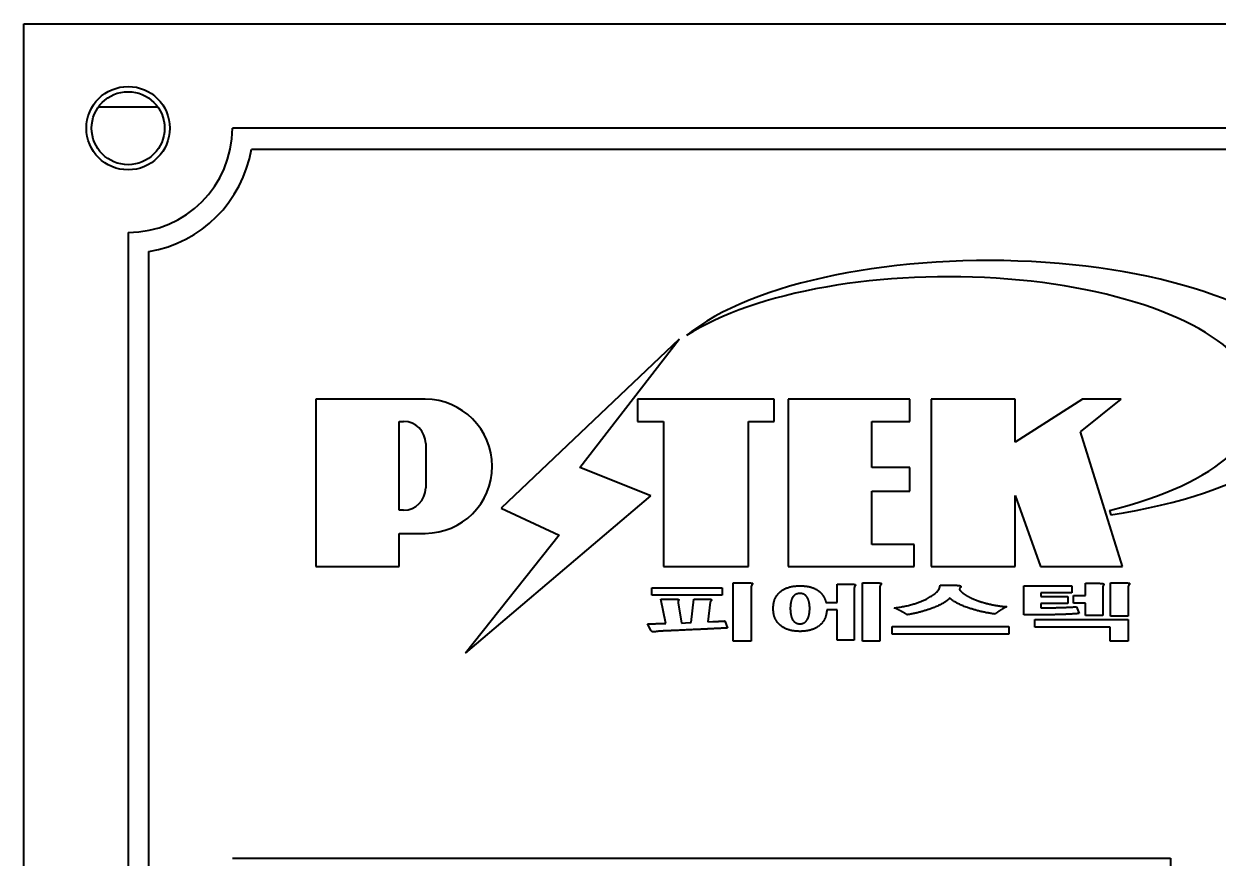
# Model space of a CAD drawing. Header units: millimetres. Extents: x 0 to 4205, y 0 to 2970.
# Drawn here: x 1774.2 to 1831.5, y 975.4 to 1015.4 of the extents above; entities that cross this region are included whole.
import ezdxf

# ---------------------------------------------------------------- set-up
doc = ezdxf.new("R2010")
doc.units = ezdxf.units.MM
doc.header["$LTSCALE"] = 5
doc.layers.add('가시적인 것(ISO)', color=3, linetype='Continuous', lineweight=40)

msp = doc.modelspace()

# ---------------------------------------------------------------- linework, layer by layer
at = {"layer": '가시적인 것(ISO)'}
for p, q in [((1774.2036, 1015.4175), (1934.2036, 1015.4175)), ((1774.2036, 895.4175), (1774.2036, 1015.4175)), ((1780.6398, 1011.4175), (1777.7675, 1011.4175)), ((1924.2036, 1010.4175), (1784.2036, 1010.4175)), ((1785.1197, 1009.4175), (1923.2875, 1009.4175)), ((1779.2036, 1005.4175), (1779.2036, 905.4175)), ((1780.2036, 906.3335), (1780.2036, 1004.5014)), ((1805.6402, 1000.2977), (1797.1031, 992.1964)), ((1800.8707, 994.139), (1805.6402, 1000.2977)), ((1788.2036, 997.4175), (1788.2036, 989.3953)), ((1793.4559, 997.4175), (1788.2036, 997.4175)), ((1803.6426, 997.4175), (1803.6426, 996.3543)), ((1810.1957, 997.4175), (1803.6426, 997.4175)), ((1810.1957, 996.3543), (1810.1957, 997.4175)), ((1810.8723, 997.4175), (1810.8723, 989.3953)), ((1816.7005, 997.4175), (1810.8723, 997.4175)), ((1816.7005, 996.3543), (1816.7005, 997.4175)), ((1817.7312, 997.4175), (1817.7312, 989.3953)), ((1821.7653, 997.4175), (1817.7312, 997.4175)), ((1821.7653, 995.3592), (1821.7653, 997.4175)), ((1824.9901, 997.4175), (1821.7653, 995.3592)), ((1824.8992, 995.8631), (1826.8355, 997.4175)), ((1826.8355, 997.4175), (1824.9901, 997.4175)), ((1792.2147, 992.1015), (1792.2147, 996.3543)), ((1792.2147, 996.3543), (1792.4177, 996.3543)), ((1803.6426, 996.3543), (1804.8798, 996.3543)), ((1804.8798, 996.3543), (1804.8798, 989.3953)), ((1808.9585, 996.3543), (1810.1957, 996.3543)), ((1808.9585, 989.3953), (1808.9585, 996.3543)), ((1814.8825, 996.3543), (1816.7005, 996.3543)), ((1814.8825, 994.1483), (1814.8825, 996.3543)), ((1826.9132, 989.3953), (1824.8992, 995.8631)), ((1793.4809, 995.2911), (1793.4809, 993.1647)), ((1804.2819, 992.7839), (1800.8707, 994.139)), ((1816.7005, 994.1483), (1814.8825, 994.1483)), ((1816.7005, 993.0193), (1816.7005, 994.1483)), ((1814.8825, 993.0193), (1816.7005, 993.0193)), ((1814.8825, 990.4584), (1814.8825, 993.0193)), ((1795.3971, 985.2421), (1804.2819, 992.7839)), ((1821.7653, 992.8043), (1822.9714, 989.3953)), ((1821.7653, 989.3953), (1821.7653, 992.8043)), ((1792.4177, 992.1015), (1792.2147, 992.1015)), ((1797.1031, 992.1964), (1799.8841, 990.9072)), ((1826.2767, 992.0851), (1826.3433, 991.8713)), ((1792.2147, 989.3953), (1792.2147, 990.99)), ((1792.2147, 990.99), (1793.4559, 990.99)), ((1799.8841, 990.9072), (1795.3971, 985.2421)), ((1816.9131, 990.4584), (1814.8825, 990.4584)), ((1816.9131, 989.3953), (1816.9131, 990.4584)), ((1788.2036, 989.3953), (1792.2147, 989.3953)), ((1804.8798, 989.3953), (1808.9585, 989.3953)), ((1810.8723, 989.3953), (1816.9131, 989.3953)), ((1817.7312, 989.3953), (1821.7653, 989.3953)), ((1822.9714, 989.3953), (1826.9132, 989.3953)), ((1804.3234, 988.3784), (1807.7027, 988.3784)), ((1804.3234, 988.0236), (1804.3234, 988.3784)), ((1807.7027, 988.3784), (1807.7027, 988.0236)), ((1808.2378, 985.8251), (1808.2378, 988.6169)), ((1808.2378, 988.6169), (1808.7554, 988.6169)), ((1809.0986, 988.422), (1809.0986, 985.8251)), ((1813.2165, 987.6717), (1813.2165, 988.5587)), ((1813.2165, 988.5587), (1813.6935, 988.5587)), ((1814.0424, 988.3842), (1814.0424, 985.8716)), ((1814.4263, 988.6169), (1814.9556, 988.6169)), ((1814.4263, 985.8251), (1814.4263, 988.6169)), ((1815.2697, 988.4133), (1815.2697, 985.8251)), ((1818.1546, 988.5035), (1818.7711, 988.5035)), ((1822.1679, 988.4744), (1824.4711, 988.4744)), ((1822.1679, 987.0814), (1822.1679, 988.4744)), ((1824.4711, 988.4744), (1824.4711, 988.137)), ((1825.1284, 988.5965), (1825.6111, 988.5965)), ((1825.1284, 988.0062), (1825.1284, 988.5965)), ((1825.9601, 988.3988), (1825.9601, 987.0436)), ((1826.3382, 987.0174), (1826.3382, 988.6169)), ((1826.3382, 988.6169), (1826.8674, 988.6169)), ((1827.1815, 988.4133), (1827.1815, 987.0174)), ((1807.7027, 988.0236), (1804.3234, 988.0236)), ((1804.9981, 986.6713), (1804.7596, 987.8404)), ((1804.7596, 987.8404), (1805.3063, 987.8404)), ((1806.2137, 986.7091), (1806.3358, 987.8404)), ((1806.3358, 987.8404), (1806.8418, 987.8404)), ((1822.9821, 988.137), (1822.9821, 987.9567)), ((1824.4711, 988.137), (1822.9821, 988.137)), ((1822.9821, 987.9567), (1824.285, 987.9567)), ((1824.285, 987.9567), (1824.285, 987.6194)), ((1824.5526, 988.0062), (1825.1284, 988.0062)), ((1824.5526, 987.6427), (1824.5526, 988.0062)), ((1805.5913, 987.6572), (1805.7542, 986.6888)), ((1807.1327, 987.6863), (1807.0221, 986.7469)), ((1812.6814, 987.6717), (1813.2165, 987.6717)), ((1813.2165, 987.314), (1812.7221, 987.314)), ((1813.2165, 985.8716), (1813.2165, 987.314)), ((1822.9821, 987.6194), (1822.9821, 987.4216)), ((1824.285, 987.6194), (1822.9821, 987.6194)), ((1822.9821, 987.4216), (1823.3079, 987.4216)), ((1825.1284, 987.6427), (1824.5526, 987.6427)), ((1824.7038, 987.4682), (1824.8317, 987.1454)), ((1825.1284, 987.0436), (1825.1284, 987.6427)), ((1804.2768, 986.3543), (1804.1198, 986.6539)), ((1805.7542, 986.6888), (1805.9403, 986.7004)), ((1805.9403, 986.7004), (1806.2137, 986.7091)), ((1807.0221, 986.7469), (1807.2548, 986.7586)), ((1807.8364, 986.7877), (1807.9528, 986.4503)), ((1822.9065, 987.0814), (1822.1679, 987.0814)), ((1822.6971, 986.4939), (1822.6971, 986.8575)), ((1822.6971, 986.8575), (1827.1815, 986.8575)), ((1825.9601, 987.0436), (1825.1284, 987.0436)), ((1827.1815, 987.0174), (1826.3382, 987.0174)), ((1827.1815, 986.8575), (1827.1815, 985.8251)), ((1815.863, 986.1624), (1815.863, 986.5259)), ((1815.863, 986.5259), (1821.4466, 986.5259)), ((1821.4466, 986.1624), (1815.863, 986.1624)), ((1821.4466, 986.5259), (1821.4466, 986.1624)), ((1826.3207, 986.4939), (1822.6971, 986.4939)), ((1826.3207, 985.8251), (1826.3207, 986.4939)), ((1809.0986, 985.8251), (1808.2378, 985.8251)), ((1814.0424, 985.8716), (1813.2165, 985.8716)), ((1815.2697, 985.8251), (1814.4263, 985.8251)), ((1827.1815, 985.8251), (1826.3207, 985.8251)), ((1784.2036, 975.4175), (1829.2036, 975.4175)), ((1829.2036, 975.4175), (1829.2036, 927.4175))]:
    msp.add_line(p, q, dxfattribs=at)
for radius in [2, 1.75]:
    msp.add_circle((1779.2036, 1010.4175), radius, dxfattribs=at)
for centre, radius, start, end in [((1779.2036, 1010.4175), 5, 270, 0), ((1779.2036, 1010.4175), 6, 279.59407, 350.40593), ((1793.4559, 994.2037), 3.2137, 270, 90), ((1792.4177, 995.2911), 1.0632, 0, 90), ((1792.4177, 993.1647), 1.0632, 270, 0)]:
    msp.add_arc(centre, radius, start, end, dxfattribs=at)
for centre, major_axis, ratio, start_param, end_param in [((1820.4644, 997.7518), (-16.032, 0), 0.3942601, 1.9462528, 5.8376072), ((1818.5583, 997.2497), (14.8527, 0), 0.4069905, 5.2588489, 8.8617991)]:
    msp.add_ellipse(centre, major_axis=major_axis, ratio=ratio, start_param=start_param, end_param=end_param, dxfattribs=at)
for points in [[(1808.7554, 988.6169), (1809.0753, 988.6169), (1809.1393, 988.6024)], [(1809.116, 988.4918), (1809.0986, 988.4569), (1809.0986, 988.422)], [(1809.1451, 988.5413), (1809.1218, 988.5093), (1809.116, 988.4918)], [(1809.1393, 988.6024), (1809.1858, 988.5907), (1809.1451, 988.5413)], [(1810.4712, 988.1719), (1810.8144, 988.4744), (1811.4426, 988.4744)], [(1811.4426, 988.4744), (1811.966, 988.4744), (1812.2917, 988.2563)], [(1813.6935, 988.5587), (1814.0017, 988.5587), (1814.0715, 988.5384)], [(1814.0541, 988.4337), (1814.0424, 988.4075), (1814.0424, 988.3842)], [(1814.0773, 988.4715), (1814.0599, 988.4453), (1814.0541, 988.4337)], [(1814.0715, 988.5384), (1814.1181, 988.5238), (1814.0773, 988.4715)], [(1814.9556, 988.6169), (1815.2522, 988.6169), (1815.3162, 988.5994)], [(1815.2813, 988.4773), (1815.2697, 988.4453), (1815.2697, 988.4133)], [(1815.3162, 988.5297), (1815.293, 988.4977), (1815.2813, 988.4773)], [(1815.3162, 988.5994), (1815.3569, 988.5849), (1815.3162, 988.5297)], [(1817.4973, 987.8404), (1818.1546, 988.169), (1818.1546, 988.5035)], [(1818.7711, 988.5035), (1819.0619, 988.5035), (1819.1317, 988.4686)], [(1819.1317, 988.4686), (1819.2015, 988.4337), (1819.0794, 988.3435)], [(1819.0794, 988.3435), (1819.0794, 988.265), (1819.2364, 988.14)], [(1825.6111, 988.5965), (1825.9194, 988.5965), (1825.9834, 988.5762)], [(1825.9717, 988.4599), (1825.9601, 988.4279), (1825.9601, 988.3988)], [(1825.995, 988.5064), (1825.9776, 988.4744), (1825.9717, 988.4599)], [(1825.9834, 988.5762), (1826.0357, 988.5616), (1825.995, 988.5064)], [(1826.8674, 988.6169), (1827.1641, 988.6169), (1827.2281, 988.5994)], [(1827.1932, 988.4773), (1827.1815, 988.4453), (1827.1815, 988.4133)], [(1827.2281, 988.5297), (1827.2048, 988.4977), (1827.1932, 988.4773)], [(1827.2281, 988.5994), (1827.2688, 988.5849), (1827.2281, 988.5297)], [(1805.3063, 987.8404), (1805.5448, 987.8404), (1805.5971, 987.8259)], [(1805.5855, 987.7212), (1805.5797, 987.6892), (1805.5913, 987.6572)], [(1805.6088, 987.7706), (1805.5913, 987.7386), (1805.5855, 987.7212)], [(1805.5971, 987.8259), (1805.632, 987.8142), (1805.6088, 987.7706)], [(1806.8418, 987.8404), (1807.121, 987.8404), (1807.1792, 987.8201)], [(1807.1443, 987.727), (1807.1327, 987.7066), (1807.1327, 987.6863)], [(1807.1734, 987.7619), (1807.1559, 987.7386), (1807.1443, 987.727)], [(1807.1792, 987.8201), (1807.2199, 987.8084), (1807.1734, 987.7619)], [(1810.1513, 987.3897), (1810.1513, 987.8811), (1810.4712, 988.1719)], [(1811.0878, 987.9277), (1810.9714, 987.7444), (1810.9714, 987.3897)], [(1811.4367, 988.108), (1811.2099, 988.108), (1811.0878, 987.9277)], [(1811.7741, 987.9277), (1811.6578, 988.108), (1811.4367, 988.108)], [(1811.902, 987.3897), (1811.902, 987.7444), (1811.7741, 987.9277)], [(1812.2917, 988.2563), (1812.6, 988.044), (1812.6814, 987.6717)], [(1815.9502, 987.4187), (1816.8343, 987.5089), (1817.4973, 987.8404)], [(1818.6199, 987.8899), (1818.4512, 987.6601), (1817.8172, 987.4158)], [(1819.4691, 987.4304), (1818.8293, 987.6601), (1818.6199, 987.8899)], [(1819.2364, 988.14), (1819.4051, 988.0033), (1819.6901, 987.8724)], [(1819.6901, 987.8724), (1820.0158, 987.727), (1820.4055, 987.6252)], [(1810.4712, 986.5957), (1810.1513, 986.8836), (1810.1513, 987.3897)], [(1810.9714, 987.3897), (1810.9714, 987.0232), (1811.0878, 986.8371)], [(1811.7741, 986.8371), (1811.902, 987.0261), (1811.902, 987.3897)], [(1812.7221, 987.314), (1812.6931, 986.84), (1812.3732, 986.5725)], [(1816.2817, 987.2559), (1816.1189, 987.346), (1815.9502, 987.4187)], [(1816.5726, 987.0843), (1816.4446, 987.1686), (1816.2817, 987.2559)], [(1817.8172, 987.4158), (1817.2065, 987.1832), (1816.5726, 987.0843)], [(1820.7952, 987.1192), (1820.1147, 987.2035), (1819.4691, 987.4304)], [(1820.4055, 987.6252), (1820.8592, 987.5118), (1821.3536, 987.4711)], [(1821.0686, 987.3082), (1820.929, 987.2181), (1820.7952, 987.1192)], [(1821.3536, 987.4711), (1821.2256, 987.41), (1821.0686, 987.3082)], [(1823.3079, 987.4216), (1823.6627, 987.4216), (1823.9826, 987.4333)], [(1824.8317, 987.1454), (1824.4246, 987.1105), (1823.8604, 987.0959)], [(1823.9826, 987.4333), (1824.3373, 987.4449), (1824.7038, 987.4682)], [(1804.1198, 986.6539), (1804.3001, 986.6539), (1804.5502, 986.6597)], [(1804.5502, 986.6597), (1804.7189, 986.6655), (1804.9981, 986.6713)], [(1807.2548, 986.7586), (1807.47, 986.7673), (1807.5689, 986.7731)], [(1807.5689, 986.7731), (1807.7376, 986.7818), (1807.8364, 986.7877)], [(1811.4426, 986.2904), (1810.8144, 986.2904), (1810.4712, 986.5957)], [(1811.0878, 986.8371), (1811.2099, 986.6539), (1811.4367, 986.6539)], [(1811.4367, 986.6539), (1811.6578, 986.6539), (1811.7741, 986.8371)], [(1812.3732, 986.5725), (1812.0358, 986.2904), (1811.4426, 986.2904)], [(1823.8604, 987.0959), (1823.4242, 987.0814), (1822.9065, 987.0814)], [(1804.3583, 986.2642), (1804.3234, 986.2758), (1804.2768, 986.3543)], [(1804.4979, 986.27), (1804.3932, 986.2526), (1804.3583, 986.2642)], [(1804.6549, 986.2933), (1804.5909, 986.2845), (1804.4979, 986.27)], [(1804.8992, 986.3078), (1804.7712, 986.3049), (1804.6549, 986.2933)], [(1806.3126, 986.3718), (1805.4983, 986.334), (1804.8992, 986.3078)], [(1807.9528, 986.4503), (1807.0919, 986.4067), (1806.3126, 986.3718)]]:
    msp.add_open_spline(points, degree=2, dxfattribs=at)

doc.saveas('drawing.dxf')
